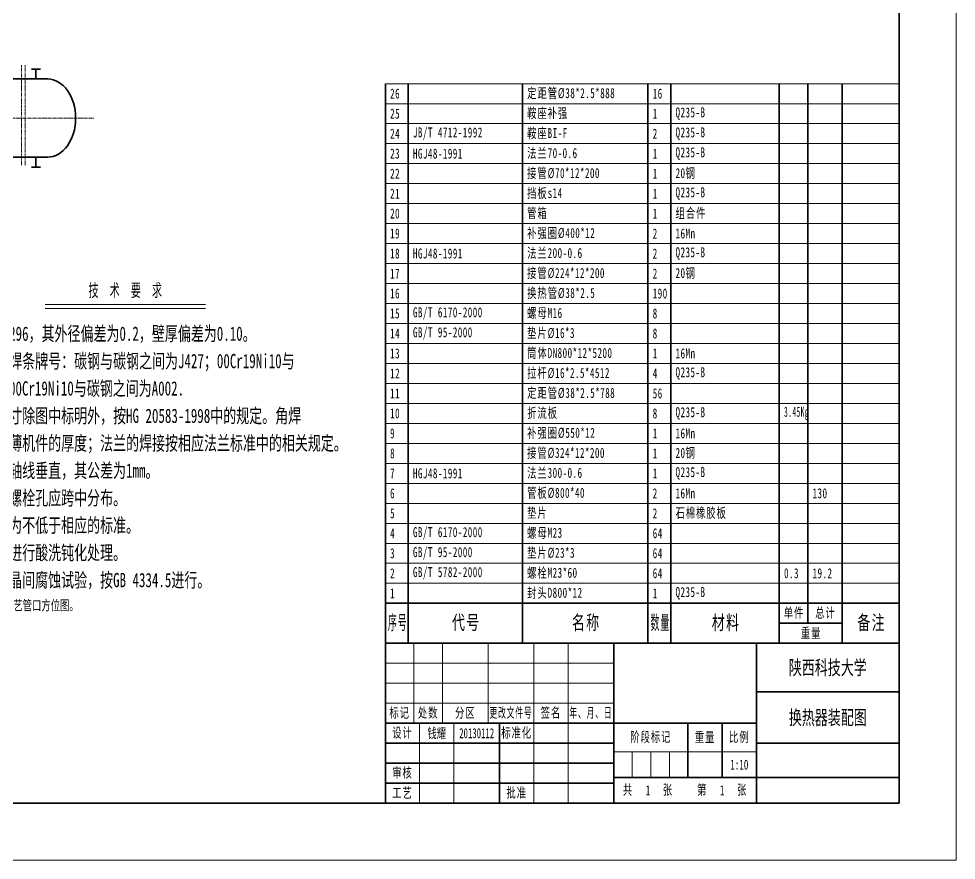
# Model space of a CAD drawing. Header units: millimetres. Extents: x -342 to 8068, y -807 to 5133.
# Drawn here: x 4784 to 8068, y -807 to 2140 of the extents above; entities that cross this region are included whole.
import ezdxf
from ezdxf.enums import TextEntityAlignment as Align

# ---------------------------------------------------------------- set-up
doc = ezdxf.new("R2010")
doc.units = ezdxf.units.MM
doc.linetypes.add('双点画线', pattern=[22, 12, -2, 2, -2, 2, -2])
doc.linetypes.add('点画线', pattern=[18, 12, -2, 2, -2])
for name, color, linetype, lineweight, true_color in [('中心线层', 1, '点画线', 18, 0xff0000), ('尺寸线层', 3, 'Continuous', 18, 0x00ff00), ('细实线', 7, 'Continuous', 18, 0x002699)]:
    doc.layers.add(name, color=color, linetype=linetype, lineweight=lineweight, true_color=true_color)
doc.layers.add('粗实线层', color=7, linetype='Continuous', lineweight=35)
doc.layers.add('细实线层', color=7, linetype='Continuous', lineweight=18)
doc.styles.get("Standard").update_dxf_attribs({"font": 'txt.shx', "width": 0.85, "bigfont": 'gbcbig.shx'})
doc.styles.add('标准', font='', dxfattribs={"width": 0.667})
doc.styles.get('标准').set_extended_font_data('宋体')

# ---------------------------------------------------------------- blocks, each defined once
blk = doc.blocks.new('*X89')
at = {"layer": '粗实线层'}
for p, q in [((400.5, -277), (400.5, 277)), ((-400.5, -277), (400.5, -277))]:
    blk.add_line(p, q, dxfattribs=at)
at = {"layer": '细实线层'}
for p, q in [((420.5, -297), (420.5, 297)), ((-420.5, -297), (420.5, -297))]:
    blk.add_line(p, q, dxfattribs=at)
blk = doc.blocks.new('*X90')
at = {"layer": '粗实线层'}
for p, q in [((0, 56), (-180, 56)), ((-180, 56), (-180, 0)), ((-100, 56), (-100, 0)), ((-50, 56), (-50, 0)), ((0, 0), (0, 56)), ((0, 39), (-50, 39)), ((-50, 28), (-180, 28)), ((-140, 28), (-140, 0)), ((-74, 28), (-74, 9)), ((-62, 28), (-62, 9)), ((-100, 21), (-180, 21)), ((0, 21), (-50, 21)), ((-100, 14), (-180, 14)), ((-100, 7), (-180, 7)), ((0, 9), (-100, 9)), ((0, 0), (-180, 0))]:
    blk.add_line(p, q, dxfattribs=at)
at = {"layer": '细实线层'}
for p, q in [((-170, 56), (-170, 28)), ((-160, 56), (-160, 28)), ((-144, 56), (-144, 28)), ((-128, 56), (-128, 0)), ((-116, 56), (-116, 0)), ((-100, 49), (-180, 49)), ((-100, 42), (-180, 42)), ((-100, 35), (-180, 35)), ((-168, 28), (-168, 0)), ((-156, 28), (-156, 0)), ((-50, 18), (-100, 18)), ((-93.5, 18), (-93.5, 9)), ((-87, 18), (-87, 9)), ((-80.5, 18), (-80.5, 9))]:
    blk.add_line(p, q, dxfattribs=at)
at = {"layer": '尺寸线层', "char_height": 3.5, "attachment_point": 5, "line_spacing_factor": 0.99982, "style": '标准'}
for s, insert, width in [('\\T1.1;\\H1x;\\W0.667;标记', (-175, 31.5), 9), ('\\T1.1;\\H1x;\\W0.667;处数', (-165, 31.5), 9), ('\\T1.1;\\H1x;\\W0.667;分区', (-152, 31.5), 15), ('\\T1.1;\\H1x;\\W0.560952;更改文件号', (-136, 31.5), 15.1418), ('\\T1.1;\\H1x;\\W0.667;签名', (-122, 31.5), 11), ('\\T1.1;\\H1x;\\W0.560137;年、月、日', (-108, 31.5), 15.1198), ('\\T1.1;\\H1x;\\W0.667;设计', (-174, 24.5), 11), ('\\T1.1;\\H1x;\\W0.667;标准化', (-134, 24.5), 11), ('\\T1.1;\\H1x;\\W0.667;阶段标记', (-87, 23), 25), ('\\T1.1;\\H1x;\\W0.667;重量', (-68, 23), 11), ('\\T1.1;\\H1x;\\W0.667;比例', (-56, 23), 11), ('\\T1.1;\\H1x;\\W0.667;审核', (-174, 10.5), 11), ('\\T1.1;\\H1x;\\W0.667;共', (-95, 4.5), 4), ('\\T1.1;\\H1x;\\W0.667;张', (-81, 4.5), 4), ('\\T1.1;\\H1x;\\W0.667;第', (-69, 4.5), 4), ('\\T1.1;\\H1x;\\W0.667;张', (-55, 4.5), 4), ('\\T1.1;\\H1x;\\W0.667;工艺', (-174, 3.5), 11), ('\\T1.1;\\H1x;\\W0.667;批准', (-134, 3.5), 11)]:
    blk.add_mtext(s, dxfattribs=dict(at, insert=insert, width=width))
at = {"layer": '尺寸线层', "style": '标准'}
for tag, height, width, p in [('标记C', 3.5, 0.667, (-175, 52.5)), ('处数C', 3.5, 0.667, (-165, 52.5)), ('分区C', 3.5, 0.667, (-152, 52.5)), ('更改文件号C', 3.5, 0.504127, (-136, 52.5)), ('更改签名C', 3.5, 0.453593, (-122, 52.5)), ('更改日期C', 3.5, 0.618535, (-108, 52.5)), ('单位名称', 5, 0.667, (-25, 47.5)), ('标记B', 3.5, 0.667, (-175, 45.5)), ('处数B', 3.5, 0.667, (-165, 45.5)), ('分区B', 3.5, 0.667, (-152, 45.5)), ('更改文件号B', 3.5, 0.504127, (-136, 45.5)), ('更改签名B', 3.5, 0.453593, (-122, 45.5)), ('更改日期B', 3.5, 0.618535, (-108, 45.5)), ('材料名称', 5, 0.667, (-75, 42)), ('标记A', 3.5, 0.667, (-175, 38.5)), ('处数A', 3.5, 0.667, (-165, 38.5)), ('分区A', 3.5, 0.667, (-152, 38.5)), ('更改文件号A', 3.5, 0.504127, (-136, 38.5)), ('更改签名A', 3.5, 0.453593, (-122, 38.5)), ('更改日期A', 3.5, 0.618535, (-108, 38.5)), ('图纸名称', 5, 0.667, (-25, 30)), ('设计', 3.5, 0.667, (-162, 24.5)), ('设计日期', 3.5, 0.667, (-148, 24.5)), ('标准化', 3.5, 0.667, (-122, 24.5)), ('标准化日期', 3.5, 0.560137, (-108, 24.5)), ('图纸编号', 5, 0.667, (-25, 15)), ('阶段标记S', 3.5, 0.228261, (-96.75, 13.5)), ('阶段标记A', 3.5, 0.228261, (-90.25, 13.5)), ('阶段标记B', 3.5, 0.228261, (-83.75, 13.5)), ('阶段标记C', 3.5, 0.228261, (-77.25, 13.5)), ('重量', 3.5, 0.667, (-68, 13.5)), ('图纸比例', 3.5, 0.528622, (-56, 13.5)), ('审核', 3.5, 0.667, (-162, 10.5)), ('审核日期', 3.5, 0.667, (-148, 10.5)), ('页数', 3.5, 0.667, (-88, 4.5)), ('投影符号', 3.5, 0.667, (-25, 4.5)), ('工艺', 3.5, 0.667, (-162, 3.5)), ('工艺日期', 3.5, 0.667, (-148, 3.5)), ('批准', 3.5, 0.667, (-122, 3.5)), ('批准日期', 3.5, 0.667, (-108, 3.5)), ('页码', 3.5, 0.667, (-62, 4.5))]:
    blk.add_attdef(tag, text='', height=height, dxfattribs=dict(at, width=width)).set_placement(p, align=Align.MIDDLE_CENTER)
blk = doc.blocks.new('*X91')
at = {"layer": '细实线层', "color": 0, "linetype": 'Continuous', "lineweight": 18}
for p, q in [((-1800, 1960), (0, 1960)), ((-1800, 1890), (0, 1890)), ((-1800, 1890), (0, 1890)), ((-1800, 1820), (0, 1820)), ((-1800, 1820), (0, 1820)), ((-1800, 1750), (0, 1750)), ((-1800, 1750), (0, 1750)), ((-1800, 1680), (0, 1680)), ((-1800, 1680), (0, 1680)), ((-1800, 1610), (0, 1610)), ((-1800, 1610), (0, 1610)), ((-1800, 1540), (0, 1540)), ((-1800, 1540), (0, 1540)), ((-1800, 1470), (0, 1470)), ((-1800, 1470), (0, 1470)), ((-1800, 1400), (0, 1400)), ((-1800, 1400), (0, 1400)), ((-1800, 1330), (0, 1330)), ((-1800, 1330), (0, 1330)), ((-1800, 1260), (0, 1260)), ((-1800, 1260), (0, 1260)), ((-1800, 1190), (0, 1190)), ((-1800, 1190), (0, 1190)), ((-1800, 1120), (0, 1120)), ((-1800, 1120), (0, 1120)), ((-1800, 1050), (0, 1050)), ((-1800, 1050), (0, 1050)), ((-1800, 980), (0, 980)), ((-1800, 980), (0, 980)), ((-1800, 910), (0, 910)), ((-1800, 910), (0, 910)), ((-1800, 840), (0, 840)), ((-1800, 840), (0, 840)), ((-1800, 770), (0, 770)), ((-1800, 770), (0, 770)), ((-1800, 700), (0, 700)), ((-1800, 700), (0, 700)), ((-1800, 630), (0, 630)), ((-1800, 630), (0, 630)), ((-1800, 560), (0, 560)), ((-1800, 560), (0, 560)), ((-1800, 490), (0, 490)), ((-1800, 490), (0, 490)), ((-1800, 420), (0, 420)), ((-1800, 420), (0, 420)), ((-1800, 350), (0, 350)), ((-1800, 350), (0, 350)), ((-1800, 280), (0, 280)), ((-1800, 280), (0, 280)), ((-1800, 210), (0, 210)), ((-1800, 210), (0, 210)), ((-1800, 140), (0, 140))]:
    blk.add_line(p, q, dxfattribs=at)
at = {"layer": '细实线层', "color": 0, "linetype": 'Continuous', "lineweight": 35}
for p, q in [((-1800, 1960), (-1800, 1890)), ((-1720, 1960), (-1720, 1890)), ((-1320, 1960), (-1320, 1890)), ((-880, 1960), (-880, 1890)), ((-800, 1960), (-800, 1890)), ((-420, 1960), (-420, 1890)), ((-320, 1960), (-320, 1890)), ((-200, 1960), (-200, 1890)), ((0, 1960), (0, 1890)), ((0, 1960), (0, 1890)), ((-1800, 1890), (-1800, 1820)), ((-1720, 1890), (-1720, 1820)), ((-1320, 1890), (-1320, 1820)), ((-880, 1890), (-880, 1820)), ((-800, 1890), (-800, 1820)), ((-420, 1890), (-420, 1820)), ((-320, 1890), (-320, 1820)), ((-200, 1890), (-200, 1820)), ((0, 1890), (0, 1820)), ((0, 1890), (0, 1820)), ((-1800, 1820), (-1800, 1750)), ((-1720, 1820), (-1720, 1750)), ((-1320, 1820), (-1320, 1750)), ((-880, 1820), (-880, 1750)), ((-800, 1820), (-800, 1750)), ((-420, 1820), (-420, 1750)), ((-320, 1820), (-320, 1750)), ((-200, 1820), (-200, 1750)), ((0, 1820), (0, 1750)), ((0, 1820), (0, 1750)), ((-1800, 1750), (-1800, 1680)), ((-1720, 1750), (-1720, 1680)), ((-1320, 1750), (-1320, 1680)), ((-880, 1750), (-880, 1680)), ((-800, 1750), (-800, 1680)), ((-420, 1750), (-420, 1680)), ((-320, 1750), (-320, 1680)), ((-200, 1750), (-200, 1680)), ((0, 1750), (0, 1680)), ((0, 1750), (0, 1680)), ((-1800, 1680), (-1800, 1610)), ((-1720, 1680), (-1720, 1610)), ((-1320, 1680), (-1320, 1610)), ((-880, 1680), (-880, 1610)), ((-800, 1680), (-800, 1610)), ((-420, 1680), (-420, 1610)), ((-320, 1680), (-320, 1610)), ((-200, 1680), (-200, 1610)), ((0, 1680), (0, 1610)), ((0, 1680), (0, 1610)), ((-1800, 1610), (-1800, 1540)), ((-1720, 1610), (-1720, 1540)), ((-1320, 1610), (-1320, 1540)), ((-880, 1610), (-880, 1540)), ((-800, 1610), (-800, 1540)), ((-420, 1610), (-420, 1540)), ((-320, 1610), (-320, 1540)), ((-200, 1610), (-200, 1540)), ((0, 1610), (0, 1540)), ((0, 1610), (0, 1540)), ((-1800, 1540), (-1800, 1470)), ((-1720, 1540), (-1720, 1470)), ((-1320, 1540), (-1320, 1470)), ((-880, 1540), (-880, 1470)), ((-800, 1540), (-800, 1470)), ((-420, 1540), (-420, 1470)), ((-320, 1540), (-320, 1470)), ((-200, 1540), (-200, 1470)), ((0, 1540), (0, 1470)), ((0, 1540), (0, 1470)), ((-1800, 1470), (-1800, 1400)), ((-1720, 1470), (-1720, 1400)), ((-1320, 1470), (-1320, 1400)), ((-880, 1470), (-880, 1400)), ((-800, 1470), (-800, 1400)), ((-420, 1470), (-420, 1400)), ((-320, 1470), (-320, 1400)), ((-200, 1470), (-200, 1400)), ((0, 1470), (0, 1400)), ((0, 1470), (0, 1400)), ((-1800, 1400), (-1800, 1330)), ((-1720, 1400), (-1720, 1330)), ((-1320, 1400), (-1320, 1330)), ((-880, 1400), (-880, 1330)), ((-800, 1400), (-800, 1330)), ((-420, 1400), (-420, 1330)), ((-320, 1400), (-320, 1330)), ((-200, 1400), (-200, 1330)), ((0, 1400), (0, 1330)), ((0, 1400), (0, 1330)), ((-1800, 1330), (-1800, 1260)), ((-1720, 1330), (-1720, 1260)), ((-1320, 1330), (-1320, 1260)), ((-880, 1330), (-880, 1260)), ((-800, 1330), (-800, 1260)), ((-420, 1330), (-420, 1260)), ((-320, 1330), (-320, 1260)), ((-200, 1330), (-200, 1260)), ((0, 1330), (0, 1260)), ((0, 1330), (0, 1260)), ((-1800, 1260), (-1800, 1190)), ((-1720, 1260), (-1720, 1190)), ((-1320, 1260), (-1320, 1190)), ((-880, 1260), (-880, 1190)), ((-800, 1260), (-800, 1190)), ((-420, 1260), (-420, 1190)), ((-320, 1260), (-320, 1190)), ((-200, 1260), (-200, 1190)), ((0, 1260), (0, 1190)), ((0, 1260), (0, 1190)), ((-1800, 1190), (-1800, 1120)), ((-1720, 1190), (-1720, 1120)), ((-1320, 1190), (-1320, 1120)), ((-880, 1190), (-880, 1120)), ((-800, 1190), (-800, 1120)), ((-420, 1190), (-420, 1120)), ((-320, 1190), (-320, 1120)), ((-200, 1190), (-200, 1120)), ((0, 1190), (0, 1120)), ((0, 1190), (0, 1120)), ((-1800, 1120), (-1800, 1050)), ((-1720, 1120), (-1720, 1050)), ((-1320, 1120), (-1320, 1050)), ((-880, 1120), (-880, 1050)), ((-800, 1120), (-800, 1050)), ((-420, 1120), (-420, 1050)), ((-320, 1120), (-320, 1050)), ((-200, 1120), (-200, 1050)), ((0, 1120), (0, 1050)), ((0, 1120), (0, 1050)), ((-1800, 1050), (-1800, 980)), ((-1720, 1050), (-1720, 980)), ((-1320, 1050), (-1320, 980)), ((-880, 1050), (-880, 980)), ((-800, 1050), (-800, 980)), ((-420, 1050), (-420, 980)), ((-320, 1050), (-320, 980)), ((-200, 1050), (-200, 980)), ((0, 1050), (0, 980)), ((0, 1050), (0, 980)), ((-1800, 980), (-1800, 910)), ((-1720, 980), (-1720, 910)), ((-1320, 980), (-1320, 910)), ((-880, 980), (-880, 910)), ((-800, 980), (-800, 910)), ((-420, 980), (-420, 910)), ((-320, 980), (-320, 910)), ((-200, 980), (-200, 910)), ((0, 980), (0, 910)), ((0, 980), (0, 910)), ((-1800, 910), (-1800, 840)), ((-1720, 910), (-1720, 840)), ((-1320, 910), (-1320, 840)), ((-880, 910), (-880, 840)), ((-800, 910), (-800, 840)), ((-420, 910), (-420, 840)), ((-320, 910), (-320, 840)), ((-200, 910), (-200, 840)), ((0, 910), (0, 840)), ((0, 910), (0, 840)), ((-1800, 840), (-1800, 770)), ((-1720, 840), (-1720, 770)), ((-1320, 840), (-1320, 770)), ((-880, 840), (-880, 770)), ((-800, 840), (-800, 770)), ((-420, 840), (-420, 770)), ((-320, 840), (-320, 770)), ((-200, 840), (-200, 770)), ((0, 840), (0, 770)), ((0, 840), (0, 770)), ((-1800, 770), (-1800, 700)), ((-1720, 770), (-1720, 700)), ((-1320, 770), (-1320, 700)), ((-880, 770), (-880, 700)), ((-800, 770), (-800, 700)), ((-420, 770), (-420, 700)), ((-320, 770), (-320, 700)), ((-200, 770), (-200, 700)), ((0, 770), (0, 700)), ((0, 770), (0, 700)), ((-1800, 700), (-1800, 630)), ((-1720, 700), (-1720, 630)), ((-1320, 700), (-1320, 630)), ((-880, 700), (-880, 630)), ((-800, 700), (-800, 630)), ((-420, 700), (-420, 630)), ((-320, 700), (-320, 630)), ((-200, 700), (-200, 630)), ((0, 700), (0, 630)), ((0, 700), (0, 630)), ((-1800, 630), (-1800, 560)), ((-1720, 630), (-1720, 560)), ((-1320, 630), (-1320, 560)), ((-880, 630), (-880, 560)), ((-800, 630), (-800, 560)), ((-420, 630), (-420, 560)), ((-320, 630), (-320, 560)), ((-200, 630), (-200, 560)), ((0, 630), (0, 560)), ((0, 630), (0, 560)), ((-1800, 560), (-1800, 490)), ((-1720, 560), (-1720, 490)), ((-1320, 560), (-1320, 490)), ((-880, 560), (-880, 490)), ((-800, 560), (-800, 490)), ((-420, 560), (-420, 490)), ((-320, 560), (-320, 490)), ((-200, 560), (-200, 490)), ((0, 560), (0, 490)), ((0, 560), (0, 490)), ((-1800, 490), (-1800, 420)), ((-1720, 490), (-1720, 420)), ((-1320, 490), (-1320, 420)), ((-880, 490), (-880, 420)), ((-800, 490), (-800, 420)), ((-420, 490), (-420, 420)), ((-320, 490), (-320, 420)), ((-200, 490), (-200, 420)), ((0, 490), (0, 420)), ((0, 490), (0, 420)), ((-1800, 420), (-1800, 350)), ((-1720, 420), (-1720, 350)), ((-1320, 420), (-1320, 350)), ((-880, 420), (-880, 350)), ((-800, 420), (-800, 350)), ((-420, 420), (-420, 350)), ((-320, 420), (-320, 350)), ((-200, 420), (-200, 350)), ((0, 420), (0, 350)), ((0, 420), (0, 350)), ((-1800, 350), (-1800, 280)), ((-1720, 350), (-1720, 280)), ((-1320, 350), (-1320, 280)), ((-880, 350), (-880, 280)), ((-800, 350), (-800, 280)), ((-420, 350), (-420, 280)), ((-320, 350), (-320, 280)), ((-200, 350), (-200, 280)), ((0, 350), (0, 280)), ((0, 350), (0, 280)), ((-1800, 280), (-1800, 210)), ((-1720, 280), (-1720, 210)), ((-1320, 280), (-1320, 210)), ((-880, 280), (-880, 210)), ((-800, 280), (-800, 210)), ((-420, 280), (-420, 210)), ((-320, 280), (-320, 210)), ((-200, 280), (-200, 210)), ((0, 280), (0, 210)), ((0, 280), (0, 210)), ((-1800, 210), (-1800, 140)), ((-1720, 210), (-1720, 140)), ((-1320, 210), (-1320, 140)), ((-880, 210), (-880, 140)), ((-800, 210), (-800, 140)), ((-420, 210), (-420, 140)), ((-320, 210), (-320, 140)), ((-200, 210), (-200, 140)), ((0, 210), (0, 140)), ((0, 210), (0, 140)), ((-1800, 140), (0, 140)), ((-1800, 140), (-1800, 0)), ((-1720, 140), (-1720, 0)), ((-1320, 140), (-1320, 0)), ((-880, 140), (-880, 0)), ((-800, 140), (-800, 0)), ((-420, 140), (-420, 0)), ((-320, 140), (-320, 70)), ((-200, 140), (-200, 70)), ((0, 140), (0, 0)), ((-420, 70), (-200, 70)), ((-200, 70), (-200, 0)), ((-1800, 0), (0, 0))]:
    blk.add_line(p, q, dxfattribs=at)
at = {"layer": '细实线层', "color": 0, "line_spacing_factor": 1.15057, "style": '标准'}
for s, insert, char_height, width, attachment_point in [('\\T1.1;\\H1x;\\W0.667;26', (-1783.4, 1925), 35, 59.9, 4), ('\\T1.1;\\H1x;\\W0.667;定距管%%C38*2.5*888', (-1303.4, 1925), 35, 419.9, 4), ('\\T1.1;\\H1x;\\W0.667;16', (-863.4, 1925), 35, 59.9, 4), ('\\T1.1;\\H1x;\\W0.667;25', (-1783.4, 1855), 35, 59.9, 4), ('\\T1.1;\\H1x;\\W0.667;鞍座补强', (-1303.4, 1855), 35, 419.9, 4), ('\\T1.1;\\H1x;\\W0.667;Q235-B', (-783.4, 1855), 35, 359.9, 4), ('\\T1.1;\\H1x;\\W0.667;1', (-863.4, 1855), 35, 59.9, 4), ('\\T1.1;\\H1x;\\W0.667;JB/T 4712-1992', (-1703.4, 1785), 35, 379.9, 4), ('\\T1.1;\\H1x;\\W0.667;鞍座BI-F', (-1303.4, 1785), 35, 419.9, 4), ('\\T1.1;\\H1x;\\W0.667;Q235-B', (-783.4, 1785), 35, 359.9, 4), ('\\T1.1;\\H1x;\\W0.667;24', (-1783.4, 1785), 35, 59.9, 4), ('\\T1.1;\\H1x;\\W0.667;2', (-863.4, 1785), 35, 59.9, 4), ('\\T1.1;\\H1x;\\W0.667;23', (-1783.4, 1715), 35, 59.9, 4), ('\\T1.1;\\H1x;\\W0.667;HGJ48-1991', (-1703.4, 1715), 35, 379.9, 4), ('\\T1.1;\\H1x;\\W0.667;法兰70-0.6', (-1303.4, 1715), 35, 419.9, 4), ('\\T1.1;\\H1x;\\W0.667;1', (-863.4, 1715), 35, 59.9, 4), ('\\T1.1;\\H1x;\\W0.667;Q235-B', (-783.4, 1715), 35, 359.9, 4), ('\\T1.1;\\H1x;\\W0.667;22', (-1783.4, 1645), 35, 59.9, 4), ('\\T1.1;\\H1x;\\W0.667;接管%%C70*12*200', (-1303.4, 1645), 35, 419.9, 4), ('\\T1.1;\\H1x;\\W0.667;1', (-863.4, 1645), 35, 59.9, 4), ('\\T1.1;\\H1x;\\W0.667;20钢', (-783.4, 1645), 35, 359.9, 4), ('\\T1.1;\\H1x;\\W0.667;21', (-1783.4, 1575), 35, 59.9, 4), ('\\T1.1;\\H1x;\\W0.667;挡板s14', (-1303.4, 1575), 35, 419.9, 4), ('\\T1.1;\\H1x;\\W0.667;1', (-863.4, 1575), 35, 59.9, 4), ('\\T1.1;\\H1x;\\W0.667;Q235-B', (-783.4, 1575), 35, 359.9, 4), ('\\T1.1;\\H1x;\\W0.667;20', (-1783.4, 1505), 35, 59.9, 4), ('\\T1.1;\\H1x;\\W0.667;管箱', (-1303.4, 1505), 35, 419.9, 4), ('\\T1.1;\\H1x;\\W0.667;1', (-863.4, 1505), 35, 59.9, 4), ('\\T1.1;\\H1x;\\W0.667;组合件', (-783.4, 1505), 35, 359.9, 4), ('\\T1.1;\\H1x;\\W0.667;19', (-1783.4, 1435), 35, 59.9, 4), ('\\T1.1;\\H1x;\\W0.667;补强圈%%C400*12', (-1303.4, 1435), 35, 419.9, 4), ('\\T1.1;\\H1x;\\W0.667;2', (-863.4, 1435), 35, 59.9, 4), ('\\T1.1;\\H1x;\\W0.667;16Mn', (-783.4, 1435), 35, 359.9, 4), ('\\T1.1;\\H1x;\\W0.667;18', (-1783.4, 1365), 35, 59.9, 4), ('\\T1.1;\\H1x;\\W0.667;HGJ48-1991', (-1703.4, 1365), 35, 379.9, 4), ('\\T1.1;\\H1x;\\W0.667;法兰200-0.6', (-1303.4, 1365), 35, 419.9, 4), ('\\T1.1;\\H1x;\\W0.667;2', (-863.4, 1365), 35, 59.9, 4), ('\\T1.1;\\H1x;\\W0.667;Q235-B', (-783.4, 1365), 35, 359.9, 4), ('\\T1.1;\\H1x;\\W0.667;接管%%C224*12*200', (-1303.4, 1295), 35, 419.9, 4), ('\\T1.1;\\H1x;\\W0.667;20钢', (-783.4, 1295), 35, 359.9, 4), ('\\T1.1;\\H1x;\\W0.667;17', (-1783.4, 1295), 35, 59.9, 4), ('\\T1.1;\\H1x;\\W0.667;2', (-863.4, 1295), 35, 59.9, 4), ('\\T1.1;\\H1x;\\W0.667;换热管%%C38*2.5', (-1303.4, 1225), 35, 419.9, 4), ('\\T1.1;\\H1x;\\W0.667;16', (-1783.4, 1225), 35, 59.9, 4), ('\\T1.1;\\H1x;\\W0.667;190', (-863.4, 1225), 35, 59.9, 4), ('\\T1.1;\\H1x;\\W0.667;15', (-1783.4, 1155), 35, 59.9, 4), ('\\T1.1;\\H1x;\\W0.667;GB/T 6170-2000', (-1703.4, 1155), 35, 379.9, 4), ('\\T1.1;\\H1x;\\W0.667;螺母M16', (-1303.4, 1155), 35, 419.9, 4), ('\\T1.1;\\H1x;\\W0.667;8', (-863.4, 1155), 35, 59.9, 4), ('\\T1.1;\\H1x;\\W0.667;14', (-1783.4, 1085), 35, 59.9, 4), ('\\T1.1;\\H1x;\\W0.667;GB/T 95-2000', (-1703.4, 1085), 35, 379.9, 4), ('\\T1.1;\\H1x;\\W0.667;垫片%%C16*3', (-1303.4, 1085), 35, 419.9, 4), ('\\T1.1;\\H1x;\\W0.667;8', (-863.4, 1085), 35, 59.9, 4), ('\\T1.1;\\H1x;\\W0.667;13', (-1783.4, 1015), 35, 59.9, 4), ('\\T1.1;\\H1x;\\W0.667;筒体DN800*12*5200', (-1303.4, 1015), 35, 419.9, 4), ('\\T1.1;\\H1x;\\W0.667;1', (-863.4, 1015), 35, 59.9, 4), ('\\T1.1;\\H1x;\\W0.667;16Mn', (-783.4, 1015), 35, 359.9, 4), ('\\T1.1;\\H1x;\\W0.667;12', (-1783.4, 945), 35, 59.9, 4), ('\\T1.1;\\H1x;\\W0.667;拉杆%%C16*2.5*4512', (-1303.4, 945), 35, 419.9, 4), ('\\T1.1;\\H1x;\\W0.667;4', (-863.4, 945), 35, 59.9, 4), ('\\T1.1;\\H1x;\\W0.667;Q235-B', (-783.4, 945), 35, 359.9, 4), ('\\T1.1;\\H1x;\\W0.667;11', (-1783.4, 875), 35, 59.9, 4), ('\\T1.1;\\H1x;\\W0.667;定距管%%C38*2.5*788', (-1303.4, 875), 35, 419.9, 4), ('\\T1.1;\\H1x;\\W0.667;56', (-863.4, 875), 35, 59.9, 4), ('\\T1.1;\\H1x;\\W0.667;10', (-1783.4, 805), 35, 59.9, 4), ('\\T1.1;\\H1x;\\W0.667;折流板', (-1303.4, 805), 35, 419.9, 4), ('\\T1.1;\\H1x;\\W0.667;8', (-863.4, 805), 35, 59.9, 4), ('\\T1.1;\\H1x;\\W0.667;Q235-B', (-783.4, 805), 35, 359.9, 4), ('\\T1.1;\\H1x;\\W0.462694;3.45Kg', (-403.4, 805), 35, 79.9, 4), ('\\T1.1;\\H1x;\\W0.667;补强圈%%C550*12', (-1303.4, 735), 35, 419.9, 4), ('\\T1.1;\\H1x;\\W0.667;9', (-1783.4, 735), 35, 59.9, 4), ('\\T1.1;\\H1x;\\W0.667;1', (-863.4, 735), 35, 59.9, 4), ('\\T1.1;\\H1x;\\W0.667;16Mn', (-783.4, 735), 35, 359.9, 4), ('\\T1.1;\\H1x;\\W0.667;接管%%C324*12*200', (-1303.4, 665), 35, 419.9, 4), ('\\T1.1;\\H1x;\\W0.667;8', (-1783.4, 665), 35, 59.9, 4), ('\\T1.1;\\H1x;\\W0.667;1', (-863.4, 665), 35, 59.9, 4), ('\\T1.1;\\H1x;\\W0.667;20钢', (-783.4, 665), 35, 359.9, 4), ('\\T1.1;\\H1x;\\W0.667;7', (-1783.4, 595), 35, 59.9, 4), ('\\T1.1;\\H1x;\\W0.667;HGJ48-1991', (-1703.4, 595), 35, 379.9, 4), ('\\T1.1;\\H1x;\\W0.667;法兰300-0.6', (-1303.4, 595), 35, 419.9, 4), ('\\T1.1;\\H1x;\\W0.667;1', (-863.4, 595), 35, 59.9, 4), ('\\T1.1;\\H1x;\\W0.667;Q235-B', (-783.4, 595), 35, 359.9, 4), ('\\T1.1;\\H1x;\\W0.667;6', (-1783.4, 525), 35, 59.9, 4), ('\\T1.1;\\H1x;\\W0.667;管板%%C800*40', (-1303.4, 525), 35, 419.9, 4), ('\\T1.1;\\H1x;\\W0.667;2', (-863.4, 525), 35, 59.9, 4), ('\\T1.1;\\H1x;\\W0.667;16Mn', (-783.4, 525), 35, 359.9, 4), ('\\T1.1;\\H1x;\\W0.667;130', (-303.4, 525), 35, 99.9, 4), ('\\T1.1;\\H1x;\\W0.667;5', (-1783.4, 455), 35, 59.9, 4), ('\\T1.1;\\H1x;\\W0.667;垫片', (-1303.4, 455), 35, 419.9, 4), ('\\T1.1;\\H1x;\\W0.667;2', (-863.4, 455), 35, 59.9, 4), ('\\T1.1;\\H1x;\\W0.667;石棉橡胶板', (-783.4, 455), 35, 359.9, 4), ('\\T1.1;\\H1x;\\W0.667;4', (-1783.4, 385), 35, 59.9, 4), ('\\T1.1;\\H1x;\\W0.667;GB/T 6170-2000', (-1703.4, 385), 35, 379.9, 4), ('\\T1.1;\\H1x;\\W0.667;螺母M23', (-1303.4, 385), 35, 419.9, 4), ('\\T1.1;\\H1x;\\W0.667;64', (-863.4, 385), 35, 59.9, 4), ('\\T1.1;\\H1x;\\W0.667;3', (-1783.4, 315), 35, 59.9, 4), ('\\T1.1;\\H1x;\\W0.667;GB/T 95-2000', (-1703.4, 315), 35, 379.9, 4), ('\\T1.1;\\H1x;\\W0.667;垫片%%C23*3', (-1303.4, 315), 35, 419.9, 4), ('\\T1.1;\\H1x;\\W0.667;64', (-863.4, 315), 35, 59.9, 4), ('\\T1.1;\\H1x;\\W0.667;GB/T 5782-2000', (-1703.4, 245), 35, 379.9, 4), ('\\T1.1;\\H1x;\\W0.667;螺栓M23*60', (-1303.4, 245), 35, 419.9, 4), ('\\T1.1;\\H1x;\\W0.667;2', (-1783.4, 245), 35, 59.9, 4), ('\\T1.1;\\H1x;\\W0.667;64', (-863.4, 245), 35, 59.9, 4), ('\\T1.1;\\H1x;\\W0.667;0.3', (-403.4, 245), 35, 79.9, 4), ('\\T1.1;\\H1x;\\W0.667;19.2', (-303.4, 245), 35, 99.9, 4), ('\\T1.1;\\H1x;\\W0.667;封头D800*12', (-1303.4, 175), 35, 419.9, 4), ('\\T1.1;\\H1x;\\W0.667;Q235-B', (-783.4, 175), 35, 359.9, 4), ('\\T1.1;\\H1x;\\W0.667;1', (-1783.4, 175), 35, 59.9, 4), ('\\T1.1;\\H1x;\\W0.667;1', (-863.4, 175), 35, 59.9, 4), ('\\T1.1;\\H1x;\\W0.446186;序号', (-1756.5, 70), 50, 68.228, 5), ('\\T1.1;\\H1x;\\W0.667;代号', (-1516.5, 70), 50, 353.7, 5), ('\\T1.1;\\H1x;\\W0.667;名称', (-1096.5, 70), 50, 389.7, 5), ('\\T1.1;\\H1x;\\W0.448726;数量', (-836.5, 70), 50, 68.616, 5), ('\\T1.1;\\H1x;\\W0.667;材料', (-606.5, 70), 50, 335.7, 5), ('\\T1.1;\\H1x;\\W0.667;单件', (-368.3, 105), 35, 86.85, 5), ('\\T1.1;\\H1x;\\W0.667;总计', (-258.3, 105), 35, 104.85, 5), ('\\T1.1;\\H1x;\\W0.667;备注', (-96.5, 70), 50, 173.7, 5), ('\\T1.1;\\H1x;\\W0.667;重量', (-308.3, 35), 35, 194.85, 5)]:
    blk.add_mtext(s, dxfattribs=dict(at, insert=insert, char_height=char_height, width=width, attachment_point=attachment_point))

msp = doc.modelspace()

# ---------------------------------------------------------------- linework, layer by layer
at = {"layer": '中心线层'}
msp.add_line((4094.345, 1792.432), (5047.486, 1792.432), dxfattribs=at)
at = {"layer": '粗实线层', "linetype": '双点画线', "lineweight": 18}
for p, q in [((4792.93, 1627.825), (4792.93, 1978.397)), ((4806.17, 1627.825), (4806.17, 1978.397))]:
    msp.add_line(p, q, dxfattribs=at)
at = {"layer": '粗实线层'}
for p, q in [((4843.909, 1964.214), (4828.115, 1964.214)), ((4828.115, 1964.214), (4843.909, 1964.214)), ((4843.909, 1964.214), (4859.703, 1964.214)), ((4859.703, 1964.214), (4843.909, 1964.214)), ((4843.909, 1929.457), (4843.909, 1964.214)), ((4212.93, 1929.457), (4884.647, 1929.457)), ((4212.93, 1655.408), (4884.647, 1655.408)), ((4843.909, 1655.408), (4843.909, 1620.651)), ((4843.909, 1620.651), (4828.115, 1620.651)), ((4828.115, 1620.651), (4843.909, 1620.651)), ((4843.909, 1620.651), (4859.703, 1620.651)), ((4859.703, 1620.651), (4843.909, 1620.651))]:
    msp.add_line(p, q, dxfattribs=at)
msp.add_ellipse((4884.647, 1792.432), major_axis=(0, -137.025), ratio=0.71631919, start_param=0, end_param=3.14159265, dxfattribs=at)
at = {"layer": '细实线', "color": 0}
for p, q in [((4875.773, 1138.885), (5437.373, 1138.885)), ((4875.773, 1124.845), (5437.373, 1124.845))]:
    msp.add_line(p, q, dxfattribs=at)

# ---------------------------------------------------------------- block references
at = {"layer": '粗实线层', "xscale": 10, "yscale": 10, "zscale": 10}
msp.add_blockref('*X89', (3862.899, 2162.831), dxfattribs=at)
at = {"layer": '粗实线层'}
ref = msp.add_blockref('*X90', (7867.899, -607.169), dxfattribs=dict(at, xscale=10, yscale=10, zscale=10))
ref.add_attrib('单位名称', '陕西科技大学', dxfattribs={"layer": '尺寸线层', "height": 50, "style": '标准', "width": 0.667}).set_placement((7617.899, -132.169), align=Align.MIDDLE_CENTER)
ref.add_attrib('图纸名称', '换热器装配图', dxfattribs={"layer": '尺寸线层', "height": 50, "style": '标准', "width": 0.667}).set_placement((7617.899, -307.169), align=Align.MIDDLE_CENTER)
ref.add_attrib('图纸比例', '1:10', dxfattribs={"layer": '尺寸线层', "height": 35, "style": '标准', "width": 0.667}).set_placement((7307.899, -472.169), align=Align.MIDDLE_CENTER)
ref.add_attrib('页码', '1', dxfattribs={"layer": '尺寸线层', "height": 35, "style": '标准', "width": 0.667}).set_placement((7247.899, -562.169), align=Align.MIDDLE_CENTER)
ref.add_attrib('页数', '1', dxfattribs={"layer": '尺寸线层', "height": 35, "style": '标准', "width": 0.667}).set_placement((6987.899, -562.169), align=Align.MIDDLE_CENTER)
ref.add_attrib('设计', '钱耀', dxfattribs={"layer": '尺寸线层', "height": 35, "style": '标准', "width": 0.667}).set_placement((6247.899, -362.169), align=Align.MIDDLE_CENTER)
ref.add_attrib('设计日期', '20130112', dxfattribs={"layer": '尺寸线层', "height": 35, "style": '标准', "width": 0.642794}).set_placement((6387.899, -362.169), align=Align.MIDDLE_CENTER)
at = {"layer": '细实线层'}
msp.add_blockref('*X91', (7867.899, -47.169), dxfattribs=at)

# ---------------------------------------------------------------- texts
at = {"layer": '尺寸线层', "insert": (4340.816, 1062.281), "char_height": 35, "width": 1757.09022, "attachment_point": 1, "line_spacing_factor": 1.15057, "style": '标准'}
msp.add_mtext('\\T1;{\\H1.42857x;\\T1;1.换热管标准为GB13296，其外径偏差为0.2，壁厚偏差为0.10。\\P2.焊接采用电弧焊，焊条牌号：碳钢与碳钢之间为J427；00Cr19Ni10与\\P  00Cr19Ni10之间及00Cr19Ni10与碳钢之间为A002.\\P3.焊接接头形式及尺寸除图中标明外，按HG 20583-1998中的规定。角焊\\P  缝的焊脚尺寸按较薄机件的厚度；法兰的焊接按相应法兰标准中的相关规定。\\P4.管板紧密面与壳体轴线垂直，其公差为1mm。\\P5.法兰螺栓孔及地脚螺栓孔应跨中分布。\\P6.法兰密封面粗糙度为不低于相应的标准。\\P7.不锈钢内外表面需进行酸洗钝化处理。\\P8.不锈钢焊缝焊后作晶间腐蚀试验，按GB 4334.5进行。}\\P9.管口、支座及铭牌方位见工艺管口方位图。', dxfattribs=at)
at = {"layer": '细实线', "color": 0, "insert": (5156.653, 1187.446), "char_height": 51.48, "width": 748.96099, "attachment_point": 5}
msp.add_mtext('\\T1;技 术 要 求', dxfattribs=at)

doc.saveas('drawing.dxf')
